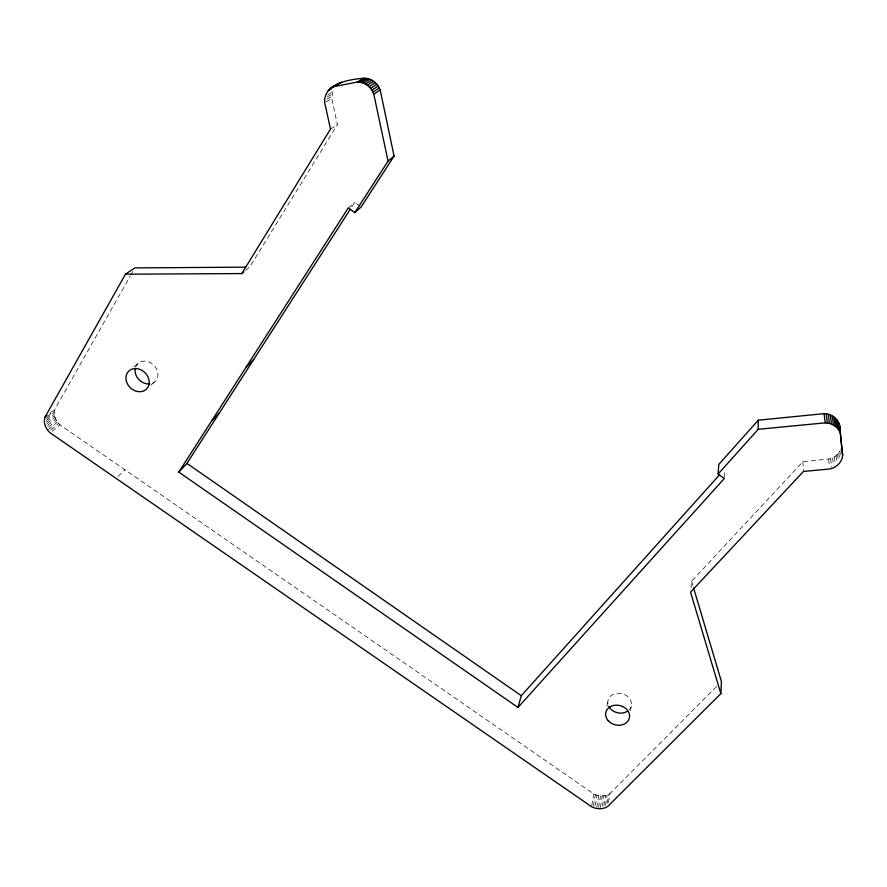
<?xml version="1.0" encoding="UTF-8"?>
<svg xmlns="http://www.w3.org/2000/svg" width="887" height="887" viewBox="0 0 887 887"><rect width="100%" height="100%" fill="white"/><g stroke="black" fill="none" stroke-linecap="round" stroke-linejoin="round"><path stroke-width="0.67" stroke-dasharray="4.43 3.33" d="M724.413 477.117L724.823 470.221M245.732 270.347L249.657 267.131L337.415 124.568L331.76 98.601L333.024 90.274M690.94 588.059L691.594 581.24L802.835 461.761L830.642 458.734L836.064 455.763L839.845 451.195L840.366 455.319M716.552 686.505L611.088 792.435C606.076 797.213 597.805 796.748 592.35 792.978L61.513 425.904C55.914 422.123 52.222 414.185 55.626 407.82L130.145 276.267M630.557 710.642L631.378 705.265M608.504 802.413L609.957 793.421M607.196 803.256L608.648 794.264M605.533 805.219L607.207 794.94M603.958 805.729L605.655 795.451M602.295 806.05L604.003 795.772M600.344 807.48L602.295 795.916M598.581 807.436L600.543 795.872M596.807 807.192L598.803 795.639M595.288 805.496L597.073 795.229M593.381 806.183L595.41 794.641M591.773 805.418L593.824 793.887M606.896 706.507L607.861 701.185M130.821 275.07L132.85 271.477M351.762 206.959L354.756 202.303L360.122 206.161M118.004 476.519L124.934 469.755M150.967 385.146L154.881 381.698M348.269 207.946L354.756 202.303M134.059 366.708L138.106 363.382M52.167 431.248L60.05 424.773M50.803 429.951L58.708 423.487M48.608 429.33L57.511 422.068M48.552 426.991L56.48 420.549M47.687 425.372L55.637 418.952M47.033 423.709L54.994 417.3M46.357 420.316L54.329 413.941M46.579 422.012L54.55 415.615M46.346 418.653L54.329 412.289M47.554 416.258L54.539 410.703M49.994 413.165L54.983 409.206M330.496 129.07L337.415 124.568M325.873 102.027L331.76 98.601M326.97 99.167L331.671 96.45M327.148 97.005L331.86 94.31M327.602 94.92L332.315 92.248M691.594 581.24L693.157 586.518M838.803 452.858L839.501 458.357M837.539 454.388L838.293 460.42M836.064 455.763L836.951 463.014M834.401 456.96L835.266 464.211M832.583 457.958L833.425 465.22M830.642 458.734L831.596 467.216M828.602 459.289L829.389 466.562M802.835 461.761L803.478 471.44M135.6 367.151A12.429 10.389 44.7 0 1 154.327 365.655A12.429 10.389 44.7 0 1 150.79 383.716M607.917 703.768A11.952 9.824 13.8 0 1 622.519 693.8A11.952 9.824 13.8 0 1 629.094 709.855"/><path stroke-width="1.33" d="M693.556 587.837L721.43 681.593L720.843 693.634L607.883 806.272C603.149 809.654 596.541 809.376 591.551 806.693L50.193 432.867C45.802 429.12 42.997 422.8 45.004 417.123L125.455 274.205L241.807 273.562L330.496 129.07L324.697 102.715C323.223 83.955 348.159 79.619 361.785 78.455C370.522 76.836 379.082 83.744 380.678 92.226L394.061 156.101L361.186 206.926L354.8 212.647L348.269 207.946L178.786 472.106L517.964 707.449L724.324 478.492L718.115 474.013L758.219 429.297L758.274 420.205L822.005 413.852C832.328 412.3 841.652 421.669 840.244 432.024M718.115 474.013L718.78 464.433L758.274 420.205M839.435 424.895L842.65 455.253C842.273 462.205 836.264 467.715 829.655 468.979L803.478 471.44L690.541 592.139L720.843 693.634M517.964 707.449L521.301 695.707L719.346 475.033M178.786 472.106L186.935 463.391L350.265 209.288M354.8 212.647L388.062 161.112L394.061 156.101M211.627 420.926L219.499 412.721M246.087 367.196L253.649 359.59M241.807 273.562L243.77 271.954M339.854 82.968L329.52 89.166M45.004 417.123L47 415.537M125.455 274.205L134.879 267.896L245.511 267.164M388.062 161.112L373.771 94.111L380.102 90.097M373.771 94.111L372.917 92.026L379.259 88.046M332.88 86.837L357.217 82.059C363.082 81.848 368.693 85.185 371.819 90.075L378.184 86.117M370.489 88.268L376.886 84.343M368.97 86.638L375.389 82.746M367.262 85.23L373.715 81.349M365.411 84.054L371.897 80.196M363.448 83.134L369.957 79.298M361.408 82.491L367.95 78.655M359.313 82.125L365.887 78.3M357.217 82.059L363.825 78.233M328.112 90.685L331.638 88.711M334.776 86.061L341.717 82.192M331.117 87.88L338.113 83.988M758.219 429.297L825.154 422.855C831.984 422.888 839.002 427.301 840.676 434.164M186.935 463.391L521.301 695.707M371.819 90.075L372.917 92.026M838.847 423.077L840.078 432.313M842.65 455.253L841.353 443.833M837.982 421.347L839.213 430.561M841.319 448.966L841.685 451.694M836.873 419.728L838.082 428.92M835.543 418.265L836.718 427.434M833.991 416.968L835.144 426.115M832.261 415.87L833.392 425.006M830.376 414.983L831.474 424.108M828.369 414.329L829.445 423.443M826.285 413.919L827.316 423.021M824.156 413.763L825.154 422.855M840.488 434.652L841.22 442.524M149.848 383.883A12.429 10.389 44.7 0 1 135.157 368.981M626.943 711.54A11.952 9.824 13.8 0 1 608.77 706.307M126.464 381.443A12.606 10.489 44.5 0 0 146.067 389.448A12.606 10.489 44.5 0 0 140.19 369.513A12.606 10.489 44.5 0 0 126.464 381.443M608.183 720.665A12.119 9.912 13.9 0 0 628.761 719.823A12.119 9.912 13.9 0 0 615.911 705.176A12.119 9.912 13.9 0 0 608.183 720.665"/></g></svg>
